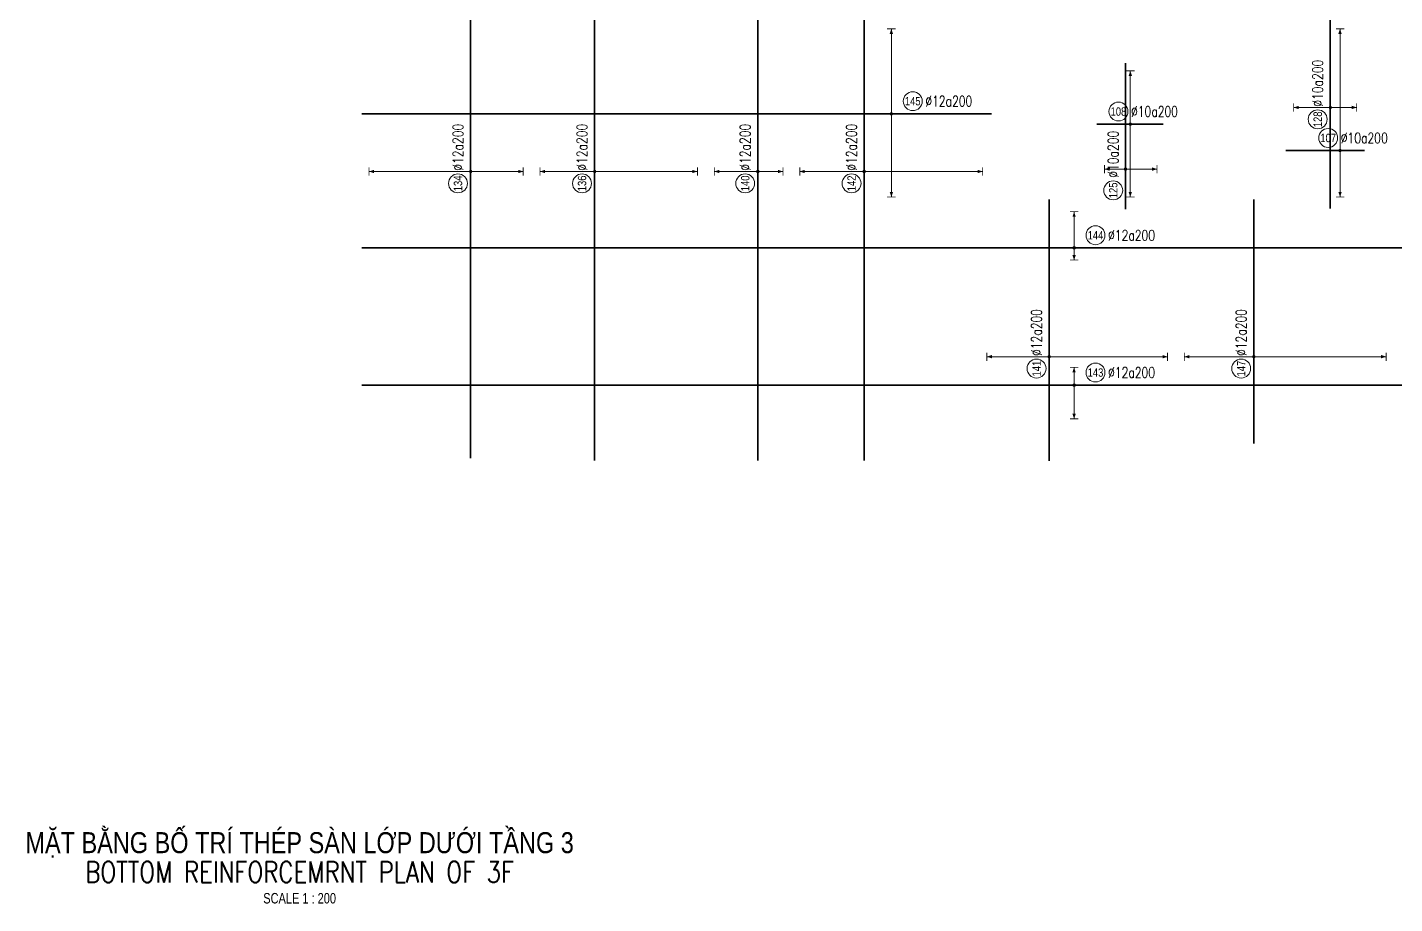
# Model space of a CAD drawing. Header units: millimetres. Extents: x -211477 to 1328726, y -15421 to 98394.
# Drawn here: x 346100 to 411154, y -13912 to 27770 of the extents above; entities that cross this region are included whole.
import ezdxf
from ezdxf.enums import TextEntityAlignment as Align

# ---------------------------------------------------------------- set-up
doc = ezdxf.new("R2010")
doc.units = ezdxf.units.MM
doc.header["$MEASUREMENT"] = 0
for name, color, linetype, lineweight in [('NDC_S_ANNO', 7, 'Continuous', 20), ('NDC_S_DIM', 1, 'Continuous', 9), ('NDC_S_ENG TITLE', 3, 'Continuous', 20), ('NDC_S_REBAR', 4, 'Continuous', 35), ('NDC_S_TEXT SYMBOL', 7, 'Continuous', 20), ('NDC_S_VN TEXT', 7, 'Continuous', 20), ('NDC_S_VN TITLE', 6, 'Continuous', 35)]:
    doc.layers.add(name, color=color, linetype=linetype, lineweight=lineweight)
doc.styles.add('ARIAL', font='arial.ttf', dxfattribs={"width": 0.8})
doc.styles.add('NDC_ANNO', font='', dxfattribs={"width": 0.8})
doc.styles.add('NDC_EN TXT', font='romans.shx', dxfattribs={"width": 0.8})
doc.styles.add('NDC_ROMANS', font='romans.shx', dxfattribs={"width": 0.8})
doc.styles.add('NDC_VIE TXT', font='arial.ttf', dxfattribs={"width": 0.8})
doc.styles.get('NDC_ANNO').set_extended_font_data('Dotum')

# ---------------------------------------------------------------- blocks, each defined once
blk = doc.blocks.new('Drawing name_symbol')
at = {"layer": 'NDC_S_ENG TITLE', "style": 'NDC_EN TXT', "width": 0.8}
blk.add_attdef('SECTDET1', text='', height=5, dxfattribs=at).set_placement((0, 1.01), align=Align.CENTER)
at = {"layer": 'NDC_S_TEXT SYMBOL', "lineweight": 25, "style": 'NDC_ANNO', "width": 0.8}
blk.add_attdef('SSCALE', text='', height=2.5, dxfattribs=at).set_placement((0, -4), align=Align.CENTER)
at = {"layer": 'NDC_S_VN TITLE', "style": 'NDC_VIE TXT', "width": 0.8}
blk.add_attdef('SECTDET2', text='', height=5, dxfattribs=at).set_placement((0, 7.97), align=Align.CENTER)
blk = doc.blocks.new('*U175')
h = blk.add_hatch(color=6)
edge = h.paths.add_edge_path()
edge.add_arc((-2.99, 0), 0.3, 0, 360)
at = {"layer": 'NDC_S_DIM', "color": 8}
for q in [(-2.99, 4.24), (-2.99, -8.01)]:
    blk.add_line((-2.99, 0), q, dxfattribs=at)
for points in [[(-3.99, 4.24, 0.2, 0.2, 0), (-1.99, 4.24, 0, 0, 0)], [(-3.99, -8.01, 0.2, 0.2, 0), (-1.99, -8.01, 0, 0, 0)]]:
    blk.add_lwpolyline(points, format="xyseb", dxfattribs=at)
at = {"layer": 'NDC_S_DIM'}
blk.add_circle((2.1, 3), 2.25, dxfattribs=at)
at = {"layer": 'NDC_S_DIM', "color": 6}
blk.add_circle((-2.99, 0), 0.3, dxfattribs=at)
at = {"layer": 'NDC_S_DIM', "color": 8}
for points in [[(-3.39, 3.04), (-2.99, 4.24), (-2.59, 3.04)], [(-3.39, -6.81), (-2.99, -8.01), (-2.59, -6.81)]]:
    blk.add_solid(points, dxfattribs=at)
at = {"layer": 'NDC_S_REBAR'}
for p, q in [((0, 0), (-172.4, 0)), ((-172.4, 0), (-172.4, 0)), ((0, 0), (94.4, 0)), ((94.4, 0), (94.4, 0)), ((94.4, 0), (94.4, 0)), ((-172.4, 0), (-172.4, 0))]:
    blk.add_line(p, q, dxfattribs=at)
at = {"layer": 'NDC_S_VN TEXT', "style": 'ARIAL', "width": 0.8}
blk.add_attdef('KHT', text='', height=2, dxfattribs=at).set_placement((2.1, 3), align=Align.MIDDLE_CENTER)
at = {"layer": 'NDC_S_VN TEXT', "color": 3, "style": 'NDC_ROMANS', "width": 0.75}
blk.add_attdef('DKT', (5.1, 1.75), '', height=2.5, dxfattribs=at)
blk = doc.blocks.new('*U172')
h = blk.add_hatch(color=6)
edge = h.paths.add_edge_path()
edge.add_arc((-2.99, 0), 0.3, 0, 360)
at = {"layer": 'NDC_S_DIM', "color": 8}
for q in [(-2.99, 20.21), (-2.99, -19.79)]:
    blk.add_line((-2.99, 0), q, dxfattribs=at)
for points in [[(-3.99, 20.21, 0.2, 0.2, 0), (-1.99, 20.21, 0, 0, 0)], [(-3.99, -19.79, 0.2, 0.2, 0), (-1.99, -19.79, 0, 0, 0)]]:
    blk.add_lwpolyline(points, format="xyseb", dxfattribs=at)
at = {"layer": 'NDC_S_DIM'}
blk.add_circle((2.1, 3), 2.25, dxfattribs=at)
at = {"layer": 'NDC_S_DIM', "color": 6}
blk.add_circle((-2.99, 0), 0.3, dxfattribs=at)
at = {"layer": 'NDC_S_DIM', "color": 8}
for points in [[(-3.39, 19.01), (-2.99, 20.21), (-2.59, 19.01)], [(-3.39, -18.59), (-2.99, -19.79), (-2.59, -18.59)]]:
    blk.add_solid(points, dxfattribs=at)
at = {"layer": 'NDC_S_REBAR'}
for p, q in [((0, 0), (-128.93, 0)), ((-128.93, 0), (-128.93, 0)), ((0, 0), (20.87, 0)), ((20.87, 0), (20.87, 0)), ((20.87, 0), (20.87, 0)), ((-128.93, 0), (-128.93, 0))]:
    blk.add_line(p, q, dxfattribs=at)
at = {"layer": 'NDC_S_VN TEXT', "style": 'ARIAL', "width": 0.8}
blk.add_attdef('KHT', text='', height=2, dxfattribs=at).set_placement((2.1, 3), align=Align.MIDDLE_CENTER)
at = {"layer": 'NDC_S_VN TEXT', "color": 3, "style": 'NDC_ROMANS', "width": 0.75}
blk.add_attdef('DKT', (5.1, 1.75), '', height=2.5, dxfattribs=at)
blk = doc.blocks.new('*U158')
h = blk.add_hatch(color=6)
edge = h.paths.add_edge_path()
edge.add_arc((0, 0), 0.3, 0, 360)
at = {"layer": 'NDC_S_DIM', "color": 8}
for q in [(0, 24.18), (0, -12.52)]:
    blk.add_line((0, 0), q, dxfattribs=at)
for points in [[(-1, 24.18, 0.2, 0.2, 0), (1, 24.18, 0, 0, 0)], [(-1, -12.52, 0.2, 0.2, 0), (1, -12.52, 0, 0, 0)]]:
    blk.add_lwpolyline(points, format="xyseb", dxfattribs=at)
at = {"layer": 'NDC_S_DIM'}
blk.add_circle((-2.82, 3), 2.25, dxfattribs=at)
at = {"layer": 'NDC_S_DIM', "color": 6}
blk.add_circle((0, 0), 0.3, dxfattribs=at)
at = {"layer": 'NDC_S_DIM', "color": 8}
for points in [[(-0.4, 22.98), (0, 24.18), (0.4, 22.98)], [(-0.4, -11.32), (0, -12.52), (0.4, -11.32)]]:
    blk.add_solid(points, dxfattribs=at)
at = {"layer": 'NDC_S_REBAR'}
for p, q in [((0, 0), (-68.21, 0)), ((-68.21, 0), (-68.21, 0)), ((0, 0), (129.77, 0)), ((129.77, 0), (129.77, 0)), ((129.77, 0), (129.77, 0)), ((-68.21, 0), (-68.21, 0))]:
    blk.add_line(p, q, dxfattribs=at)
at = {"layer": 'NDC_S_VN TEXT', "style": 'ARIAL', "width": 0.8}
blk.add_attdef('KHT', text='', height=2, dxfattribs=at).set_placement((-2.82, 3), align=Align.MIDDLE_CENTER)
at = {"layer": 'NDC_S_VN TEXT', "color": 3, "style": 'NDC_ROMANS', "width": 0.75}
blk.add_attdef('DKT', (0.18, 1.75), '', height=2.5, dxfattribs=at)
blk = doc.blocks.new('*U157')
h = blk.add_hatch(color=6)
edge = h.paths.add_edge_path()
edge.add_arc((0, 0), 0.3, 0, 360)
at = {"layer": 'NDC_S_DIM', "color": 8}
for q in [(0, 12.98), (0, -24.46)]:
    blk.add_line((0, 0), q, dxfattribs=at)
for points in [[(-1, 12.98, 0.2, 0.2, 0), (1, 12.98, 0, 0, 0)], [(-1, -24.46, 0.2, 0.2, 0), (1, -24.46, 0, 0, 0)]]:
    blk.add_lwpolyline(points, format="xyseb", dxfattribs=at)
at = {"layer": 'NDC_S_DIM'}
blk.add_circle((-2.82, 3), 2.25, dxfattribs=at)
at = {"layer": 'NDC_S_DIM', "color": 6}
blk.add_circle((0, 0), 0.3, dxfattribs=at)
at = {"layer": 'NDC_S_DIM', "color": 8}
for points in [[(-0.4, 11.78), (0, 12.98), (0.4, 11.78)], [(-0.4, -23.26), (0, -24.46), (0.4, -23.26)]]:
    blk.add_solid(points, dxfattribs=at)
at = {"layer": 'NDC_S_REBAR'}
for p, q in [((0, 0), (-68.72, 0)), ((-68.72, 0), (-68.72, 0)), ((0, 0), (137.34, 0)), ((137.34, 0), (137.34, 0)), ((137.34, 0), (137.34, 0)), ((-68.72, 0), (-68.72, 0))]:
    blk.add_line(p, q, dxfattribs=at)
at = {"layer": 'NDC_S_VN TEXT', "style": 'ARIAL', "width": 0.8}
blk.add_attdef('KHT', text='', height=2, dxfattribs=at).set_placement((-2.82, 3), align=Align.MIDDLE_CENTER)
at = {"layer": 'NDC_S_VN TEXT', "color": 3, "style": 'NDC_ROMANS', "width": 0.75}
blk.add_attdef('DKT', (0.18, 1.75), '', height=2.5, dxfattribs=at)
blk = doc.blocks.new('*U156')
h = blk.add_hatch(color=6)
edge = h.paths.add_edge_path()
edge.add_arc((0, 0), 0.3, 0, 360)
at = {"layer": 'NDC_S_DIM', "color": 8}
for q in [(0, 10.36), (0, -5.98)]:
    blk.add_line((0, 0), q, dxfattribs=at)
for points in [[(-1, 10.36, 0.2, 0.2, 0), (1, 10.36, 0, 0, 0)], [(-1, -5.98, 0.2, 0.2, 0), (1, -5.98, 0, 0, 0)]]:
    blk.add_lwpolyline(points, format="xyseb", dxfattribs=at)
at = {"layer": 'NDC_S_DIM'}
blk.add_circle((-2.82, 3), 2.25, dxfattribs=at)
at = {"layer": 'NDC_S_DIM', "color": 6}
blk.add_circle((0, 0), 0.3, dxfattribs=at)
at = {"layer": 'NDC_S_DIM', "color": 8}
for points in [[(-0.4, 9.16), (0, 10.36), (0.4, 9.16)], [(-0.4, -4.78), (0, -5.98), (0.4, -4.78)]]:
    blk.add_solid(points, dxfattribs=at)
at = {"layer": 'NDC_S_REBAR'}
for p, q in [((0, 0), (-68.75, 0)), ((-68.75, 0), (-68.75, 0)), ((0, 0), (131.38, 0)), ((131.38, 0), (131.38, 0)), ((131.38, 0), (131.38, 0)), ((-68.75, 0), (-68.75, 0))]:
    blk.add_line(p, q, dxfattribs=at)
at = {"layer": 'NDC_S_VN TEXT', "style": 'ARIAL', "width": 0.8}
blk.add_attdef('KHT', text='', height=2, dxfattribs=at).set_placement((-2.82, 3), align=Align.MIDDLE_CENTER)
at = {"layer": 'NDC_S_VN TEXT', "color": 3, "style": 'NDC_ROMANS', "width": 0.75}
blk.add_attdef('DKT', (0.18, 1.75), '', height=2.5, dxfattribs=at)
blk = doc.blocks.new('*U155')
h = blk.add_hatch(color=6)
edge = h.paths.add_edge_path()
edge.add_arc((0, 0), 0.3, 0, 360)
at = {"layer": 'NDC_S_DIM', "color": 8}
for q in [(0, 15.32), (0, -28.18)]:
    blk.add_line((0, 0), q, dxfattribs=at)
for points in [[(-1, 15.32, 0.2, 0.2, 0), (1, 15.32, 0, 0, 0)], [(-1, -28.18, 0.2, 0.2, 0), (1, -28.18, 0, 0, 0)]]:
    blk.add_lwpolyline(points, format="xyseb", dxfattribs=at)
at = {"layer": 'NDC_S_DIM'}
blk.add_circle((-2.82, 3), 2.25, dxfattribs=at)
at = {"layer": 'NDC_S_DIM', "color": 6}
blk.add_circle((0, 0), 0.3, dxfattribs=at)
at = {"layer": 'NDC_S_DIM', "color": 8}
for points in [[(-0.4, 14.12), (0, 15.32), (0.4, 14.12)], [(-0.4, -26.98), (0, -28.18), (0.4, -26.98)]]:
    blk.add_solid(points, dxfattribs=at)
at = {"layer": 'NDC_S_REBAR'}
for p, q in [((0, 0), (-68.76, 0)), ((-68.76, 0), (-68.76, 0)), ((0, 0), (119.97, 0)), ((119.97, 0), (119.97, 0)), ((119.97, 0), (119.97, 0)), ((-68.76, 0), (-68.76, 0))]:
    blk.add_line(p, q, dxfattribs=at)
at = {"layer": 'NDC_S_VN TEXT', "style": 'ARIAL', "width": 0.8}
blk.add_attdef('KHT', text='', height=2, dxfattribs=at).set_placement((-2.82, 3), align=Align.MIDDLE_CENTER)
at = {"layer": 'NDC_S_VN TEXT', "color": 3, "style": 'NDC_ROMANS', "width": 0.75}
blk.add_attdef('DKT', (0.18, 1.75), '', height=2.5, dxfattribs=at)
blk = doc.blocks.new('*U150')
h = blk.add_hatch(color=6)
edge = h.paths.add_edge_path()
edge.add_arc((0, 0), 0.3, 0, 360)
at = {"layer": 'NDC_S_DIM', "color": 8}
for q in [(0, 14.83), (0, -28.17)]:
    blk.add_line((0, 0), q, dxfattribs=at)
for points in [[(-1, 14.83, 0.2, 0.2, 0), (1, 14.83, 0, 0, 0)], [(-1, -28.17, 0.2, 0.2, 0), (1, -28.17, 0, 0, 0)]]:
    blk.add_lwpolyline(points, format="xyseb", dxfattribs=at)
at = {"layer": 'NDC_S_DIM'}
blk.add_circle((-2.82, 3), 2.25, dxfattribs=at)
at = {"layer": 'NDC_S_DIM', "color": 6}
blk.add_circle((0, 0), 0.3, dxfattribs=at)
at = {"layer": 'NDC_S_DIM', "color": 8}
for points in [[(-0.4, 13.63), (0, 14.83), (0.4, 13.63)], [(-0.4, -26.97), (0, -28.17), (0.4, -26.97)]]:
    blk.add_solid(points, dxfattribs=at)
at = {"layer": 'NDC_S_REBAR'}
for p, q in [((0, 0), (-24.75, 0)), ((-24.75, 0), (-24.75, 0)), ((0, 0), (37.38, 0)), ((37.38, 0), (37.38, 0)), ((37.38, 0), (37.38, 0)), ((-24.75, 0), (-24.75, 0))]:
    blk.add_line(p, q, dxfattribs=at)
at = {"layer": 'NDC_S_VN TEXT', "style": 'ARIAL', "width": 0.8}
blk.add_attdef('KHT', text='', height=2, dxfattribs=at).set_placement((-2.82, 3), align=Align.MIDDLE_CENTER)
at = {"layer": 'NDC_S_VN TEXT', "color": 3, "style": 'NDC_ROMANS', "width": 0.75}
blk.add_attdef('DKT', (0.18, 1.75), '', height=2.5, dxfattribs=at)
blk = doc.blocks.new('*U149')
h = blk.add_hatch(color=6)
edge = h.paths.add_edge_path()
edge.add_arc((0, 0), 0.3, 0, 360)
at = {"layer": 'NDC_S_DIM', "color": 8}
for q in [(0, 16.52), (0, -31.48)]:
    blk.add_line((0, 0), q, dxfattribs=at)
for points in [[(-1, 16.52, 0.2, 0.2, 0), (1, 16.52, 0, 0, 0)], [(-1, -31.48, 0.2, 0.2, 0), (1, -31.48, 0, 0, 0)]]:
    blk.add_lwpolyline(points, format="xyseb", dxfattribs=at)
at = {"layer": 'NDC_S_DIM'}
blk.add_circle((-2.82, 3), 2.25, dxfattribs=at)
at = {"layer": 'NDC_S_DIM', "color": 6}
blk.add_circle((0, 0), 0.3, dxfattribs=at)
at = {"layer": 'NDC_S_DIM', "color": 8}
for points in [[(-0.4, 15.32), (0, 16.52), (0.4, 15.32)], [(-0.4, -30.28), (0, -31.48), (0.4, -30.28)]]:
    blk.add_solid(points, dxfattribs=at)
at = {"layer": 'NDC_S_REBAR'}
for p, q in [((0, 0), (-20.67, 0)), ((-20.67, 0), (-20.67, 0)), ((0, 0), (37.38, 0)), ((37.38, 0), (37.38, 0)), ((37.38, 0), (37.38, 0)), ((-20.67, 0), (-20.67, 0))]:
    blk.add_line(p, q, dxfattribs=at)
at = {"layer": 'NDC_S_VN TEXT', "style": 'ARIAL', "width": 0.8}
blk.add_attdef('KHT', text='', height=2, dxfattribs=at).set_placement((-2.82, 3), align=Align.MIDDLE_CENTER)
at = {"layer": 'NDC_S_VN TEXT', "color": 3, "style": 'NDC_ROMANS', "width": 0.75}
blk.add_attdef('DKT', (0.18, 1.75), '', height=2.5, dxfattribs=at)
blk = doc.blocks.new('*U177')
h = blk.add_hatch(color=6)
edge = h.paths.add_edge_path()
edge.add_arc((0, 0), 0.3, 0, 360)
at = {"layer": 'NDC_S_DIM', "color": 8}
for q in [(0, 8.71), (0, -6.29)]:
    blk.add_line((0, 0), q, dxfattribs=at)
for points in [[(-1, 8.71, 0.2, 0.2, 0), (1, 8.71, 0, 0, 0)], [(-1, -6.29, 0.2, 0.2, 0), (1, -6.29, 0, 0, 0)]]:
    blk.add_lwpolyline(points, format="xyseb", dxfattribs=at)
at = {"layer": 'NDC_S_DIM'}
blk.add_circle((-2.82, 3), 2.25, dxfattribs=at)
at = {"layer": 'NDC_S_DIM', "color": 6}
blk.add_circle((0, 0), 0.3, dxfattribs=at)
at = {"layer": 'NDC_S_DIM', "color": 8}
for points in [[(-0.4, 7.51), (0, 8.71), (0.4, 7.51)], [(-0.4, -5.09), (0, -6.29), (0.4, -5.09)]]:
    blk.add_solid(points, dxfattribs=at)
at = {"layer": 'NDC_S_REBAR'}
for p, q in [((0, 0), (-23.99, 0)), ((-23.99, 0), (-23.99, 0)), ((0, 0), (21.43, 0)), ((21.43, 0), (21.43, 0)), ((21.43, 0), (21.43, 0)), ((-23.99, 0), (-23.99, 0))]:
    blk.add_line(p, q, dxfattribs=at)
at = {"layer": 'NDC_S_VN TEXT', "style": 'ARIAL', "width": 0.8}
blk.add_attdef('KHT', text='', height=2, dxfattribs=at).set_placement((-2.82, 3), align=Align.MIDDLE_CENTER)
at = {"layer": 'NDC_S_VN TEXT', "color": 3, "style": 'NDC_ROMANS', "width": 0.75}
blk.add_attdef('DKT', (0.18, 1.75), '', height=2.5, dxfattribs=at)
blk = doc.blocks.new('*U176')
h = blk.add_hatch(color=6)
edge = h.paths.add_edge_path()
edge.add_arc((0, 0), 0.3, 0, 360)
at = {"layer": 'NDC_S_DIM', "color": 8}
for q in [(0, 28.95), (0, -11.05)]:
    blk.add_line((0, 0), q, dxfattribs=at)
for points in [[(-1, 28.95, 0.2, 0.2, 0), (1, 28.95, 0, 0, 0)], [(-1, -11.05, 0.2, 0.2, 0), (1, -11.05, 0, 0, 0)]]:
    blk.add_lwpolyline(points, format="xyseb", dxfattribs=at)
at = {"layer": 'NDC_S_DIM'}
blk.add_circle((-2.82, 3), 2.25, dxfattribs=at)
at = {"layer": 'NDC_S_DIM', "color": 6}
blk.add_circle((0, 0), 0.3, dxfattribs=at)
at = {"layer": 'NDC_S_DIM', "color": 8}
for points in [[(-0.4, 27.75), (0, 28.95), (0.4, 27.75)], [(-0.4, -9.85), (0, -11.05), (0.4, -9.85)]]:
    blk.add_solid(points, dxfattribs=at)
at = {"layer": 'NDC_S_REBAR'}
for p, q in [((0, 0), (-12.88, 0)), ((-12.88, 0), (-12.88, 0)), ((0, 0), (5.82, 0)), ((5.82, 0), (5.82, 0)), ((5.82, 0), (5.82, 0)), ((-12.88, 0), (-12.88, 0))]:
    blk.add_line(p, q, dxfattribs=at)
at = {"layer": 'NDC_S_VN TEXT', "style": 'ARIAL', "width": 0.8}
blk.add_attdef('KHT', text='', height=2, dxfattribs=at).set_placement((-2.82, 3), align=Align.MIDDLE_CENTER)
at = {"layer": 'NDC_S_VN TEXT', "color": 3, "style": 'NDC_ROMANS', "width": 0.75}
blk.add_attdef('DKT', (0.18, 1.75), '', height=2.5, dxfattribs=at)
blk = doc.blocks.new('*U139')
h = blk.add_hatch(color=6)
edge = h.paths.add_edge_path()
edge.add_arc((0, 0), 0.3, 0, 360)
at = {"layer": 'NDC_S_DIM', "color": 8}
for q in [(0, 12.67), (0, -17.33)]:
    blk.add_line((0, 0), q, dxfattribs=at)
for points in [[(-1, 12.67, 0.2, 0.2, 0), (1, 12.67, 0, 0, 0)], [(-1, -17.33, 0.2, 0.2, 0), (1, -17.33, 0, 0, 0)]]:
    blk.add_lwpolyline(points, format="xyseb", dxfattribs=at)
at = {"layer": 'NDC_S_DIM'}
blk.add_circle((-2.82, 3), 2.25, dxfattribs=at)
at = {"layer": 'NDC_S_DIM', "color": 6}
blk.add_circle((0, 0), 0.3, dxfattribs=at)
at = {"layer": 'NDC_S_DIM', "color": 8}
for points in [[(-0.4, 11.47), (0, 12.67), (0.4, 11.47)], [(-0.4, -16.13), (0, -17.33), (0.4, -16.13)]]:
    blk.add_solid(points, dxfattribs=at)
at = {"layer": 'NDC_S_REBAR'}
for p, q in [((0, 0), (-7.98, 0)), ((-7.98, 0), (-7.98, 0)), ((0, 0), (7.81, 0)), ((7.81, 0), (7.81, 0)), ((7.81, 0), (7.81, 0)), ((-7.98, 0), (-7.98, 0))]:
    blk.add_line(p, q, dxfattribs=at)
at = {"layer": 'NDC_S_VN TEXT', "style": 'ARIAL', "width": 0.8}
blk.add_attdef('KHT', text='', height=2, dxfattribs=at).set_placement((-2.82, 3), align=Align.MIDDLE_CENTER)
at = {"layer": 'NDC_S_VN TEXT', "color": 3, "style": 'NDC_ROMANS', "width": 0.75}
blk.add_attdef('DKT', (0.18, 1.75), '', height=2.5, dxfattribs=at)
blk = doc.blocks.new('*U138')
h = blk.add_hatch(color=6)
edge = h.paths.add_edge_path()
edge.add_arc((0, 0), 0.3, 0, 360)
at = {"layer": 'NDC_S_DIM', "color": 8}
for q in [(0, 4.99), (0, -7.51)]:
    blk.add_line((0, 0), q, dxfattribs=at)
for points in [[(-1, 4.99, 0.2, 0.2, 0), (1, 4.99, 0, 0, 0)], [(-1, -7.51, 0.2, 0.2, 0), (1, -7.51, 0, 0, 0)]]:
    blk.add_lwpolyline(points, format="xyseb", dxfattribs=at)
at = {"layer": 'NDC_S_DIM'}
blk.add_circle((-5.06, 2.92), 2.25, dxfattribs=at)
at = {"layer": 'NDC_S_DIM', "color": 6}
blk.add_circle((0, 0), 0.3, dxfattribs=at)
at = {"layer": 'NDC_S_DIM', "color": 8}
for points in [[(-0.4, 3.79), (0, 4.99), (0.4, 3.79)], [(-0.4, -6.31), (0, -7.51), (0.4, -6.31)]]:
    blk.add_solid(points, dxfattribs=at)
at = {"layer": 'NDC_S_REBAR'}
for p, q in [((0, 0), (-9.56, 0)), ((-9.56, 0), (-9.56, 0)), ((0, 0), (25.21, 0)), ((25.21, 0), (25.21, 0)), ((25.21, 0), (25.21, 0)), ((-9.56, 0), (-9.56, 0))]:
    blk.add_line(p, q, dxfattribs=at)
at = {"layer": 'NDC_S_VN TEXT', "style": 'ARIAL', "width": 0.8}
blk.add_attdef('KHT', text='', height=2, dxfattribs=at).set_placement((-5.06, 2.92), align=Align.MIDDLE_CENTER)
at = {"layer": 'NDC_S_VN TEXT', "color": 3, "style": 'NDC_ROMANS', "width": 0.75}
blk.add_attdef('DKT', (-2.06, 1.67), '', height=2.5, dxfattribs=at)
blk = doc.blocks.new('*U173')
h = blk.add_hatch(color=6)
edge = h.paths.add_edge_path()
edge.add_arc((-2.99, 0), 0.3, 0, 360)
at = {"layer": 'NDC_S_DIM', "color": 8}
for q in [(-2.99, 8.6), (-2.99, -2.9)]:
    blk.add_line((-2.99, 0), q, dxfattribs=at)
for points in [[(-3.99, 8.6, 0.2, 0.2, 0), (-1.99, 8.6, 0, 0, 0)], [(-3.99, -2.9, 0.2, 0.2, 0), (-1.99, -2.9, 0, 0, 0)]]:
    blk.add_lwpolyline(points, format="xyseb", dxfattribs=at)
at = {"layer": 'NDC_S_DIM'}
blk.add_circle((2.1, 3), 2.25, dxfattribs=at)
at = {"layer": 'NDC_S_DIM', "color": 6}
blk.add_circle((-2.99, 0), 0.3, dxfattribs=at)
at = {"layer": 'NDC_S_DIM', "color": 8}
for points in [[(-3.39, 7.4), (-2.99, 8.6), (-2.59, 7.4)], [(-3.39, -1.7), (-2.99, -2.9), (-2.59, -1.7)]]:
    blk.add_solid(points, dxfattribs=at)
at = {"layer": 'NDC_S_REBAR'}
for p, q in [((0, 0), (-172.4, 0)), ((-172.4, 0), (-172.4, 0)), ((0, 0), (222.94, 0)), ((-172.4, 0), (-172.4, 0))]:
    blk.add_line(p, q, dxfattribs=at)
at = {"layer": 'NDC_S_VN TEXT', "style": 'ARIAL', "width": 0.8}
blk.add_attdef('KHT', text='', height=2, dxfattribs=at).set_placement((2.1, 3), align=Align.MIDDLE_CENTER)
at = {"layer": 'NDC_S_VN TEXT', "color": 3, "style": 'NDC_ROMANS', "width": 0.75}
blk.add_attdef('DKT', (5.1, 1.75), '', height=2.5, dxfattribs=at)

msp = doc.modelspace()

# ---------------------------------------------------------------- block references
at = {"xscale": 200, "yscale": 200, "zscale": 200, "rotation": 90}
for name, p, values in [('*U157', (373090.7, 20913), {'KHT': '136', 'DKT': '%%c12a200'}), ('*U158', (367189.2, 20913), {'KHT': '134', 'DKT': '%%c12a200'}), ('*U156', (380854.4, 20913), {'KHT': '140', 'DKT': '%%c12a200'}), ('*U155', (385914.9, 20913), {'KHT': '142', 'DKT': '%%c12a200'}), ('*U177', (408092.6, 23959.4), {'KHT': '128', 'DKT': '%%c10a200'}), ('*U138', (398348, 21028.1), {'KHT': '125', 'DKT': '%%c10a200'}), ('*U150', (394716.6, 12103.9), {'KHT': '141', 'DKT': '%%c12a200'}), ('*U149', (404453.3, 12103.9), {'KHT': '147', 'DKT': '%%c12a200'})]:
    msp.add_blockref(name, p, dxfattribs=at).add_auto_attribs(values)
at = {"xscale": 200, "yscale": 200, "zscale": 200}
for name, p, values in [('*U172', (387805.4, 23658.3), {'KHT': '145', 'DKT': '%%c12a200'}), ('*U176', (408555.9, 21909.1), {'KHT': '107', 'DKT': '%%c10a200'}), ('*U139', (398576.7, 23165.7), {'KHT': '108', 'DKT': '%%c10a200'}), ('*U173', (396500.7, 17280.8), {'KHT': '144', 'DKT': '%%c12a200'}), ('*U175', (396500.7, 10751.4), {'KHT': '143', 'DKT': '%%c12a200'})]:
    msp.add_blockref(name, p, dxfattribs=at).add_auto_attribs(values)
at = {"layer": 'NDC_S_ANNO', "xscale": 200, "yscale": 200, "zscale": 200}
msp.add_blockref('Drawing name_symbol', (359055, -13104.6), dxfattribs=at).add_auto_attribs({'SECTDET1': 'BOTTOM REINFORCEMRNT PLAN OF 3F', 'SECTDET2': 'MẶT BẰNG BỐ TRÍ THÉP SÀN LỚP DƯỚI TẦNG 3', 'SSCALE': 'SCALE 1 : 200'})

doc.saveas('drawing.dxf')
